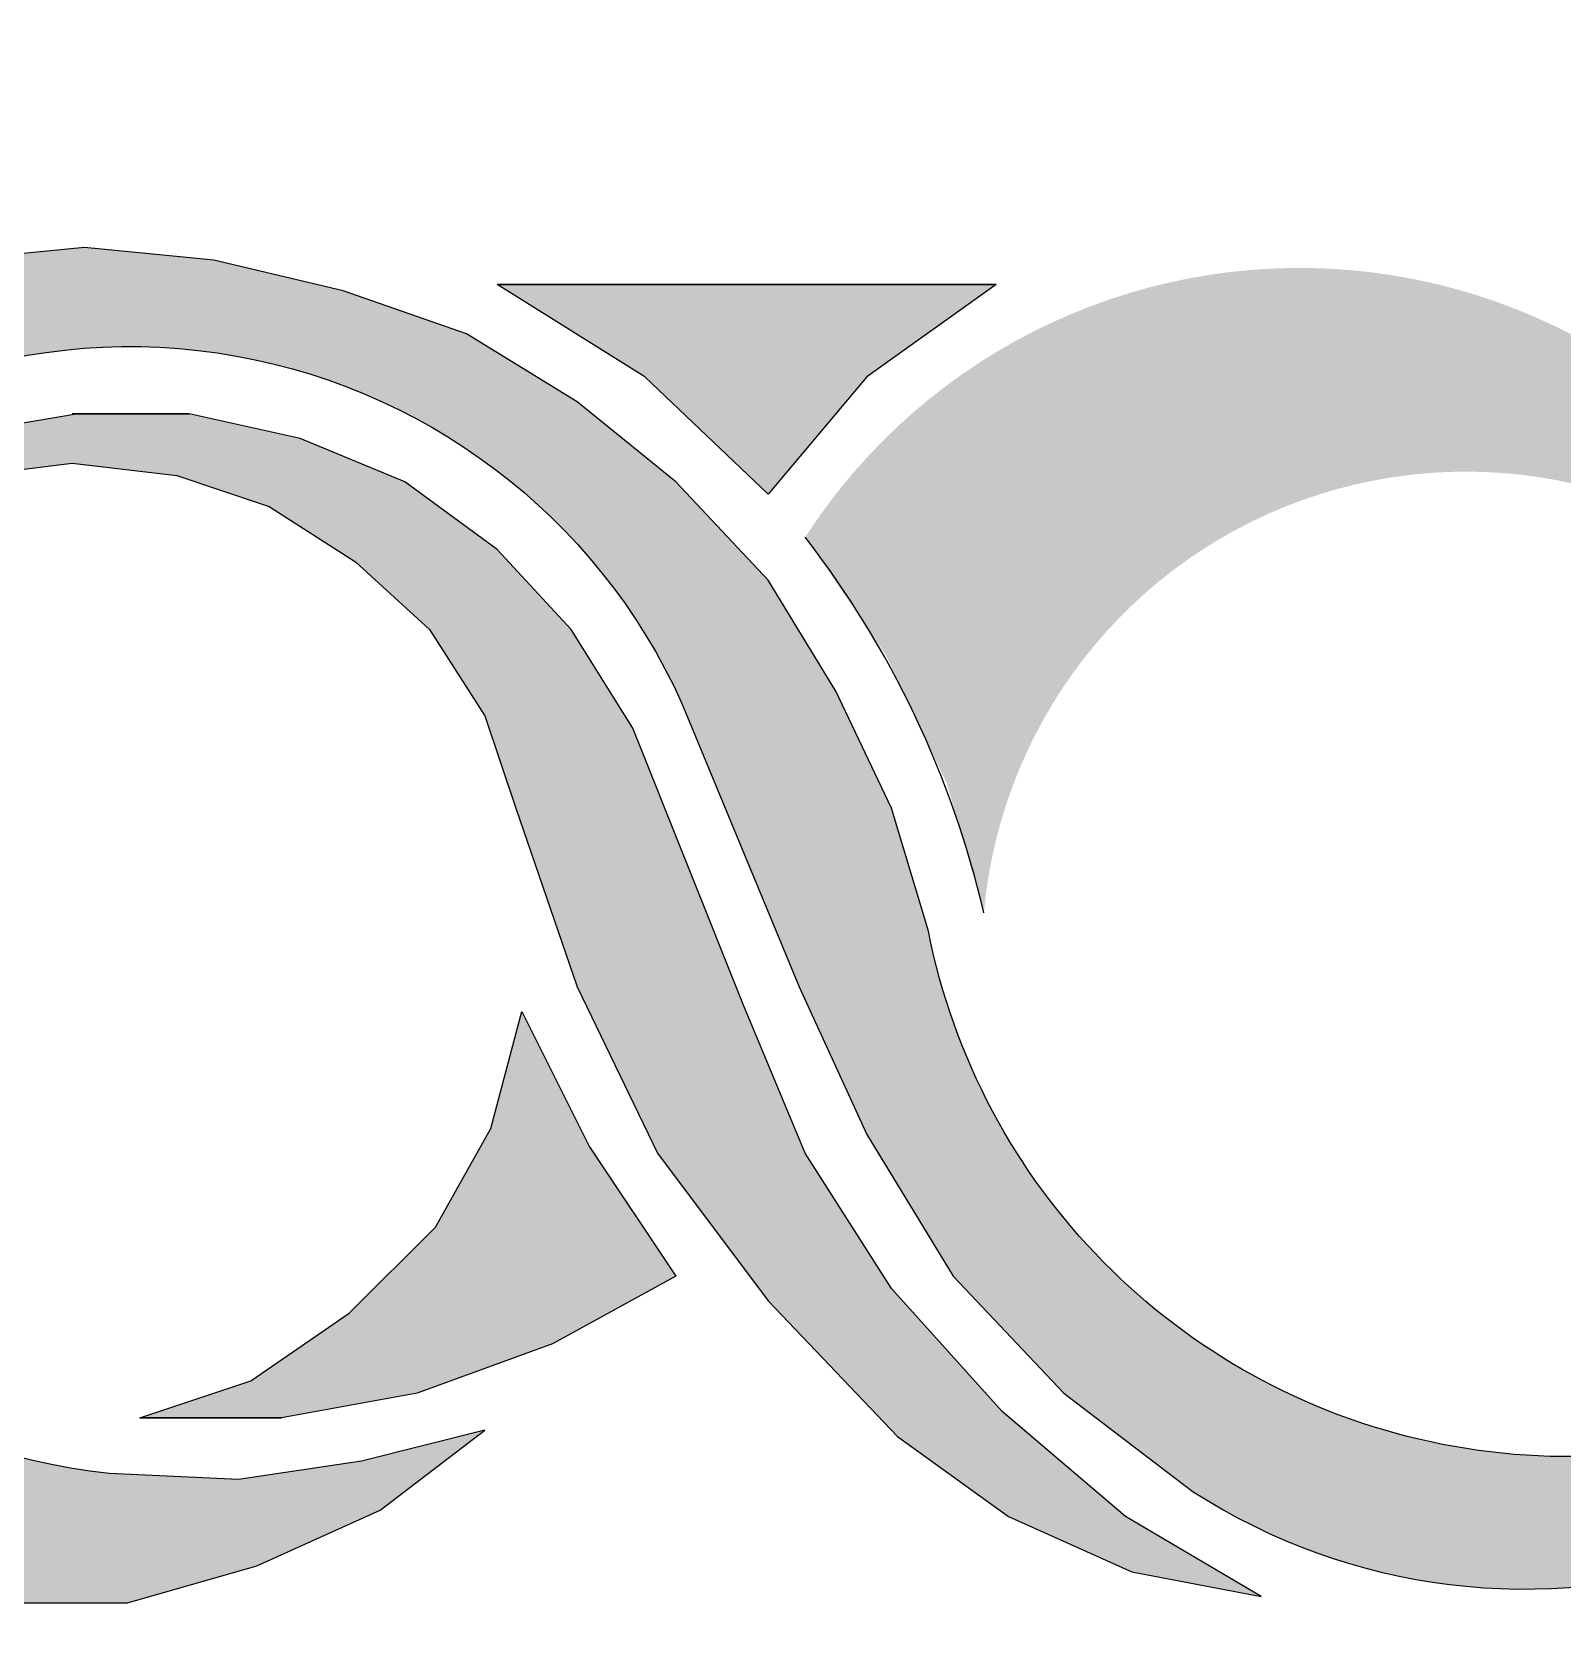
# Model space of a CAD drawing. Header units: millimetres. Extents: x 7018 to 13530, y 4187 to 5692.
# Drawn here: x 11622.08 to 11633.29, y 4972.83 to 4984.57 of the extents above; entities that cross this region are included whole.
import ezdxf

# ---------------------------------------------------------------- set-up
doc = ezdxf.new("R2010")
doc.units = ezdxf.units.MM
doc.layers.add('绘图', color=7, linetype='Continuous')

msp = doc.modelspace()

# ---------------------------------------------------------------- hatches: boundary and pattern name
at = {"ltscale": 1000}
h = msp.add_hatch(color=0, dxfattribs=at)
h.dxf.hatch_style = 1
h.paths.add_polyline_path([(11627.74, 4980.864), (11628.327, 4980.007), (11628.778, 4979.059), (11629.049, 4978.111, -0.694994), (11635.457, 4979.871, 0.630929)], flags=17)
h.paths.add_polyline_path([(11625.483, 4982.715), (11626.566, 4982.038), (11627.469, 4981.18), (11628.191, 4982.038), (11629.139, 4982.715)], flags=17)
h.paths.add_polyline_path([(11626.837, 4979.646), (11627.695, 4977.57), (11628.191, 4976.486), (11628.823, 4975.448), (11629.635, 4974.591), (11630.583, 4973.869, 0.483098), (11637.218, 4976.125, -0.656849), (11628.642, 4977.976), (11628.372, 4978.878), (11627.965, 4979.736), (11627.469, 4980.548), (11626.792, 4981.27), (11626.07, 4981.857), (11625.258, 4982.354), (11624.355, 4982.67), (11623.407, 4982.895), (11622.459, 4982.986), (11621.512, 4982.895), (11620.609, 4982.67), (11619.706, 4982.309), (11618.894, 4981.722), (11618.217, 4981.045), (11617.675, 4980.232), (11617.314, 4979.285), (11617.134, 4978.337), (11617.179, 4977.344), (11617.405, 4976.396), (11617.811, 4975.494), (11618.352, 4974.726), (11619.075, 4974.049), (11619.932, 4973.553), (11620.835, 4973.192), (11621.782, 4973.056), (11622.775, 4973.056), (11623.723, 4973.327), (11624.626, 4973.733), (11625.393, 4974.32), (11624.49, 4974.094), (11623.588, 4973.959), (11622.64, 4974.004, -0.56248), (11619.436, 4980.729, -0.547638)])
h.paths.add_polyline_path([(11626.025, 4980.187), (11625.483, 4980.774), (11624.806, 4981.27), (11624.039, 4981.586), (11623.227, 4981.767), (11622.414, 4981.767), (11621.602, 4981.632), (11620.835, 4981.316), (11620.79, 4981.225), (11620.79, 4981.135), (11620.88, 4981.09), (11620.97, 4981.09), (11621.647, 4981.316), (11622.369, 4981.406), (11623.136, 4981.316), (11623.813, 4981.09), (11624.445, 4980.684), (11624.987, 4980.187), (11625.393, 4979.555), (11625.619, 4978.878), (11626.07, 4977.57), (11626.657, 4976.351), (11627.469, 4975.268), (11628.417, 4974.275), (11629.229, 4973.688), (11630.132, 4973.282), (11631.08, 4973.102), (11630.087, 4973.688), (11629.184, 4974.456), (11628.372, 4975.358), (11627.74, 4976.351), (11627.289, 4977.434), (11626.476, 4979.465)], flags=17)
h.paths.add_polyline_path([(11625.032, 4975.809), (11624.4, 4975.178), (11623.678, 4974.681), (11622.866, 4974.41), (11623.904, 4974.41), (11624.897, 4974.591), (11625.889, 4974.952), (11626.792, 4975.448), (11626.16, 4976.396), (11625.664, 4977.389), (11625.438, 4976.532)], flags=16)
h.paths.add_polyline_path([(11634.329, 4974.681, 0.826788), (11634.239, 4982.489, -0.46686)])
h.paths.add_polyline_path([(11638.572, 4980.323), (11637.308, 4980.639), (11637.714, 4979.646), (11637.985, 4978.608), (11637.985, 4977.525), (11638.572, 4977.886)])
h.paths.add_polyline_path([(11616.141, 4977.886), (11616.728, 4977.525), (11616.728, 4978.608), (11616.998, 4979.646), (11617.405, 4980.639), (11616.141, 4980.323)])

# ---------------------------------------------------------------- linework, layer by layer
msp.add_lwpolyline([(11621.782, 4973.056), (11622.775, 4973.056), (11623.723, 4973.327), (11624.626, 4973.733), (11625.393, 4974.32), (11624.49, 4974.094), (11623.588, 4973.959), (11622.64, 4974.004, -0.56248), (11619.436, 4980.729, -0.547638), (11626.837, 4979.646), (11627.695, 4977.57), (11628.191, 4976.486), (11628.823, 4975.448), (11629.635, 4974.591), (11630.583, 4973.869, 0.483098), (11637.218, 4976.125, -0.656849), (11628.642, 4977.976), (11628.372, 4978.878), (11627.965, 4979.736), (11627.469, 4980.548), (11626.792, 4981.27), (11626.07, 4981.857), (11625.258, 4982.354), (11624.355, 4982.67), (11623.407, 4982.895), (11622.459, 4982.986), (11621.512, 4982.895)], format="xyb")
for points in [[(11629.139, 4982.715), (11625.483, 4982.715)], [(11629.139, 4982.715), (11628.191, 4982.038), (11627.469, 4981.18), (11626.566, 4982.038), (11625.483, 4982.715)], [(11622.414, 4981.767), (11622.369, 4981.767), (11623.227, 4981.767)], [(11622.595, 4981.767), (11622.414, 4981.767)], [(11622.414, 4981.767), (11623.227, 4981.767)], [(11625.664, 4977.389), (11626.16, 4976.396), (11626.792, 4975.448), (11625.889, 4974.952), (11624.897, 4974.591), (11623.904, 4974.41), (11622.866, 4974.41), (11623.678, 4974.681), (11624.4, 4975.178), (11625.032, 4975.809), (11625.438, 4976.532)], [(11622.911, 4974.41), (11623.904, 4974.41), (11622.866, 4974.41)]]:
    msp.add_lwpolyline(points, close=True)
msp.add_lwpolyline([(11621.647, 4981.316), (11622.369, 4981.406), (11623.136, 4981.316), (11623.813, 4981.09), (11624.445, 4980.684), (11624.987, 4980.187), (11625.393, 4979.555), (11625.619, 4978.878), (11626.07, 4977.57), (11626.657, 4976.351), (11627.469, 4975.268), (11628.417, 4974.275), (11629.229, 4973.688), (11630.132, 4973.282), (11631.08, 4973.102), (11630.087, 4973.688), (11629.184, 4974.456), (11628.372, 4975.358), (11627.74, 4976.351), (11627.289, 4977.434), (11626.476, 4979.465), (11626.025, 4980.187), (11625.483, 4980.774), (11624.806, 4981.27), (11624.039, 4981.586), (11623.227, 4981.767), (11622.414, 4981.767), (11621.602, 4981.632)])
at = {"color": 0, "ltscale": 1000}
msp.add_arc((11622.076, 4976.484), 7.16, 13.136, 37.7177, dxfattribs=at)
at = {"layer": '绘图', "lineweight": 13, "ltscale": 0.2}
for centre, radius, start, end in [((11323.851, 4624.639), 437.429, 88.5439, 88.5439), ((11323.871, 4624.747), 434.829, 88.05782, 88.05782), ((11345.593, 4624.747), 434.829, 88.05782, 88.05782), ((11348.395, 4762.503), 296.9, 89.34067, 89.34067), ((11326.674, 4762.447), 296.9, 89.34067, 89.34067)]:
    msp.add_arc(centre, radius, start, end, dxfattribs=at)

doc.saveas('drawing.dxf')
